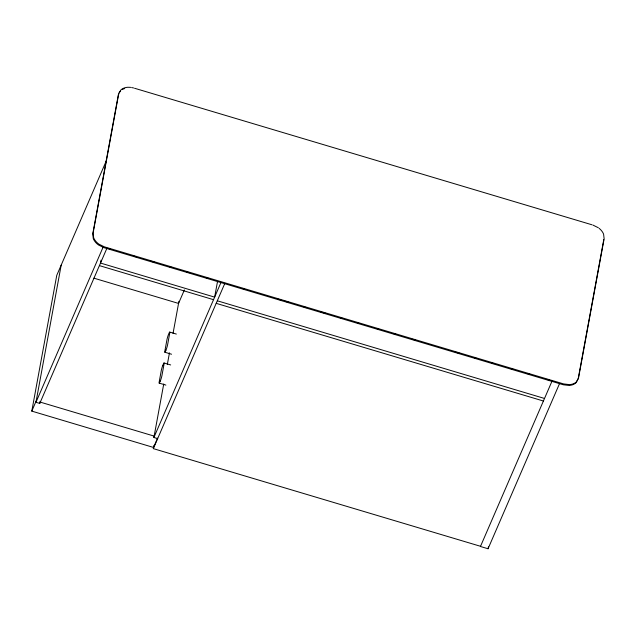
<?xml version="1.0" encoding="UTF-8"?>
<svg xmlns="http://www.w3.org/2000/svg" width="636" height="636" viewBox="0 0 636 636"><rect width="100%" height="100%" fill="white"/><g stroke="black" fill="none" stroke-linecap="round" stroke-linejoin="round"><path stroke-width="0.95" d="M157.585 438.101L153.538 447.458L31.8 411.118L56.763 275.332L106.347 160.765M106.92 248.247L39.766 403.415L35.966 402.286L61.183 265.125M39.766 403.415L40.124 401.475M118.709 93.874L93.102 233.118L93.651 237.761A14 10.049 23.4 0 0 98.898 244.145L104.368 246.832L563.663 383.929L569.498 384.621A14 10.049 23.4 0 0 576.423 381.87L578.529 378.023L604.136 238.77L603.588 234.127A14 10.049 23.4 0 0 599.136 228.348M101.044 260.148L100.512 263.065L214.642 297.131L217.504 281.565M157.704 438.617L153.896 437.488L163.738 383.985M167.316 364.531L169.462 352.853M173.04 333.399L178.939 301.297M480.49 546.284L153.324 448.626L153.896 445.502M552.016 381.115L480.45 546.491L488.058 548.757L488.416 546.817M603.771 239.621L578.164 378.873L576.049 382.721A14 10.049 23.4 0 1 569.133 385.472L563.297 384.78L103.994 247.682L98.524 244.995A14 10.049 23.4 0 1 93.285 238.611L92.737 233.969L118.344 94.724L120.816 90.018A14 10.049 23.4 0 1 127.741 87.267L130.674 87.355M31.8 411.118L36.22 400.911M35.966 402.286L103.111 247.11M184.392 289.921L178.549 303.428L93.897 278.163M153.896 437.488L221.05 282.312M153.324 448.626L224.874 283.282M488.058 548.757L559.624 383.389M119.067 92.673L120.45 90.868M131.644 87.553L133.576 87.959M134.53 88.245L591.925 224.77M107.667 248.286L110.521 249.145M133.369 255.966L136.231 256.817M150.509 261.078L155.271 262.501M169.558 266.762L172.412 267.613M186.698 271.882L189.552 272.733M205.738 277.566L208.592 278.417M241.919 288.362L244.78 289.213M278.107 299.166L280.961 300.017M284.769 301.154L289.531 302.577M303.809 306.838L306.671 307.689M320.949 311.958L325.712 313.373M339.998 317.642L342.852 318.493M357.138 322.754L359.992 323.605M376.178 328.438L379.032 329.289M393.318 333.558L396.172 334.409M412.359 339.242L415.221 340.093M455.209 352.026L459.971 353.449M474.249 357.71L477.111 358.569M491.39 362.83L494.244 363.681M510.438 368.514L513.292 369.365M527.57 373.634L530.432 374.485M546.618 379.318L549.472 380.169M99.407 265.617L213.537 299.683M217.345 300.804L544.511 398.462M216.24 303.356L543.406 401.014M169.685 332.079L176.339 334.067M164.899 352.233L171.553 354.22M164.001 362.965L170.663 364.953M159.223 383.111L165.877 385.098M40.02 402.047L154.151 436.113M592.879 225.057L598.341 227.744M122.358 89.493A14 10.049 23.4 0 1 124.696 88.563M162.697 365.644A10.764 1.224 -73.4 0 1 163.396 363.991A4.261 0.485 -73.4 0 1 164.009 364.325L161.965 375.399A4.221 0.477 -73.4 0 1 160.248 381.115M160.24 381.131A10.764 1.224 -73.4 0 1 159.572 382.626A4.221 0.477 -73.4 0 1 159.215 381.767L161.25 370.677A4.221 0.477 -73.4 0 1 162.689 365.66M165.924 350.229A4.221 0.477 -73.4 0 0 167.65 344.513L169.685 333.431A4.261 0.485 -73.4 0 0 169.065 333.113A10.764 1.224 -73.4 0 0 168.373 334.759A4.221 0.477 -73.4 0 0 166.934 339.791L164.891 350.881A4.221 0.477 -73.4 0 0 165.257 351.748A10.764 1.224 -73.4 0 0 165.917 350.253"/></g></svg>
